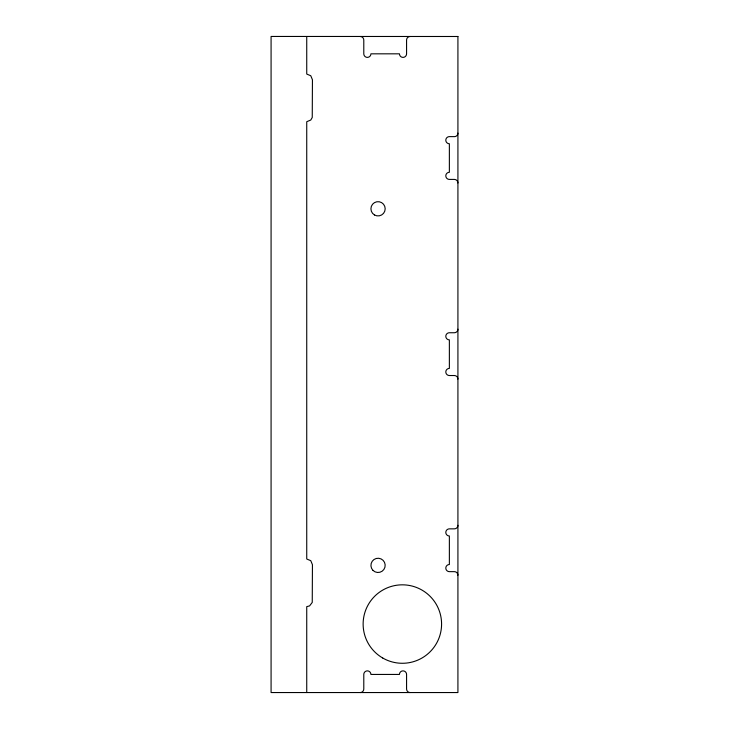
<?xml version="1.0" encoding="UTF-8"?>
<svg xmlns="http://www.w3.org/2000/svg" width="729" height="729" viewBox="0 0 729 729"><rect width="100%" height="100%" fill="white"/><g stroke="black" fill="none" stroke-linecap="round" stroke-linejoin="round"><path stroke-width="1.09" d="M306.736 36.496L306.736 74.066L310.773 75.743L312.44 79.771L312.249 117.478L310.773 120.039L306.736 121.707L306.736 559.015L310.773 560.683L312.44 564.72L312.249 602.418L309.588 605.89L306.736 606.646L306.736 692.55M360.217 692.55A3.563 3.563 0 0 0 363.789 688.987L363.789 674.434A3.563 3.563 0 0 1 367.352 670.871A3.563 3.563 0 0 1 370.915 674.434L399.446 674.434A3.563 3.563 0 0 1 403.009 670.871A3.563 3.563 0 0 1 406.572 674.434L406.572 688.987A3.563 3.563 0 0 0 410.145 692.55M457.921 575.208A3.563 3.563 0 0 0 454.358 571.645L449.365 571.645A3.563 3.563 0 0 1 445.802 568.082A3.563 3.563 0 0 1 449.365 564.519L449.365 535.988A3.563 3.563 0 0 1 445.802 532.425A3.563 3.563 0 0 1 449.365 528.853L454.358 528.853A3.563 3.563 0 0 0 457.921 525.29M457.921 379.098A3.563 3.563 0 0 0 454.358 375.526L449.365 375.526A3.563 3.563 0 0 1 445.802 371.963A3.563 3.563 0 0 1 449.365 368.4L449.365 339.869A3.563 3.563 0 0 1 445.802 336.306A3.563 3.563 0 0 1 449.365 332.743L454.358 332.743A3.563 3.563 0 0 0 457.921 329.171M457.921 182.979A3.563 3.563 0 0 0 454.358 179.416L449.365 179.416A3.563 3.563 0 0 1 445.802 175.844A3.563 3.563 0 0 1 449.365 172.281L449.365 143.759A3.563 3.563 0 0 1 445.802 140.187A3.563 3.563 0 0 1 449.365 136.624L454.914 136.624A3.563 3.563 0 0 0 457.921 133.106M410.145 36.496A3.563 3.563 0 0 0 406.572 40.059L406.572 53.828A3.563 3.563 0 0 1 403.009 57.391A3.563 3.563 0 0 1 399.446 53.828L370.915 53.828A3.563 3.563 0 0 1 367.352 57.391A3.563 3.563 0 0 1 363.789 53.828L363.789 40.059A3.563 3.563 0 0 0 360.217 36.496M457.921 36.496L271.079 36.45L271.079 692.55L457.921 692.55L457.921 36.496M373.011 570.415A7.135 7.135 0 0 0 384.939 567.217A7.135 7.135 0 0 0 376.2 558.487A7.135 7.135 0 0 0 373.011 570.415M374.487 214.973A7.135 7.135 0 0 0 385.185 208.795A7.135 7.135 0 0 0 374.487 202.616A7.135 7.135 0 0 0 374.487 214.973M382.743 658.023A39.22 39.22 0 0 0 441.583 624.06A39.22 39.22 0 0 0 382.743 590.089A39.22 39.22 0 0 0 382.743 658.023"/></g></svg>
